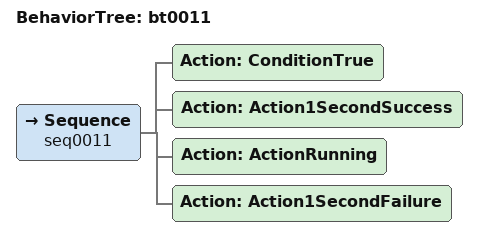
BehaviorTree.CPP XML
<root>

  <BehaviorTree ID="bt0011">
    <Sequence name="seq0011">
      <Action ID="ConditionTrue" />
      <Action ID="Action1SecondSuccess" />
      <Action ID="ActionRunning" />
      <Action ID="Action1SecondFailure" />
    </Sequence>
  </BehaviorTree>

</root>
